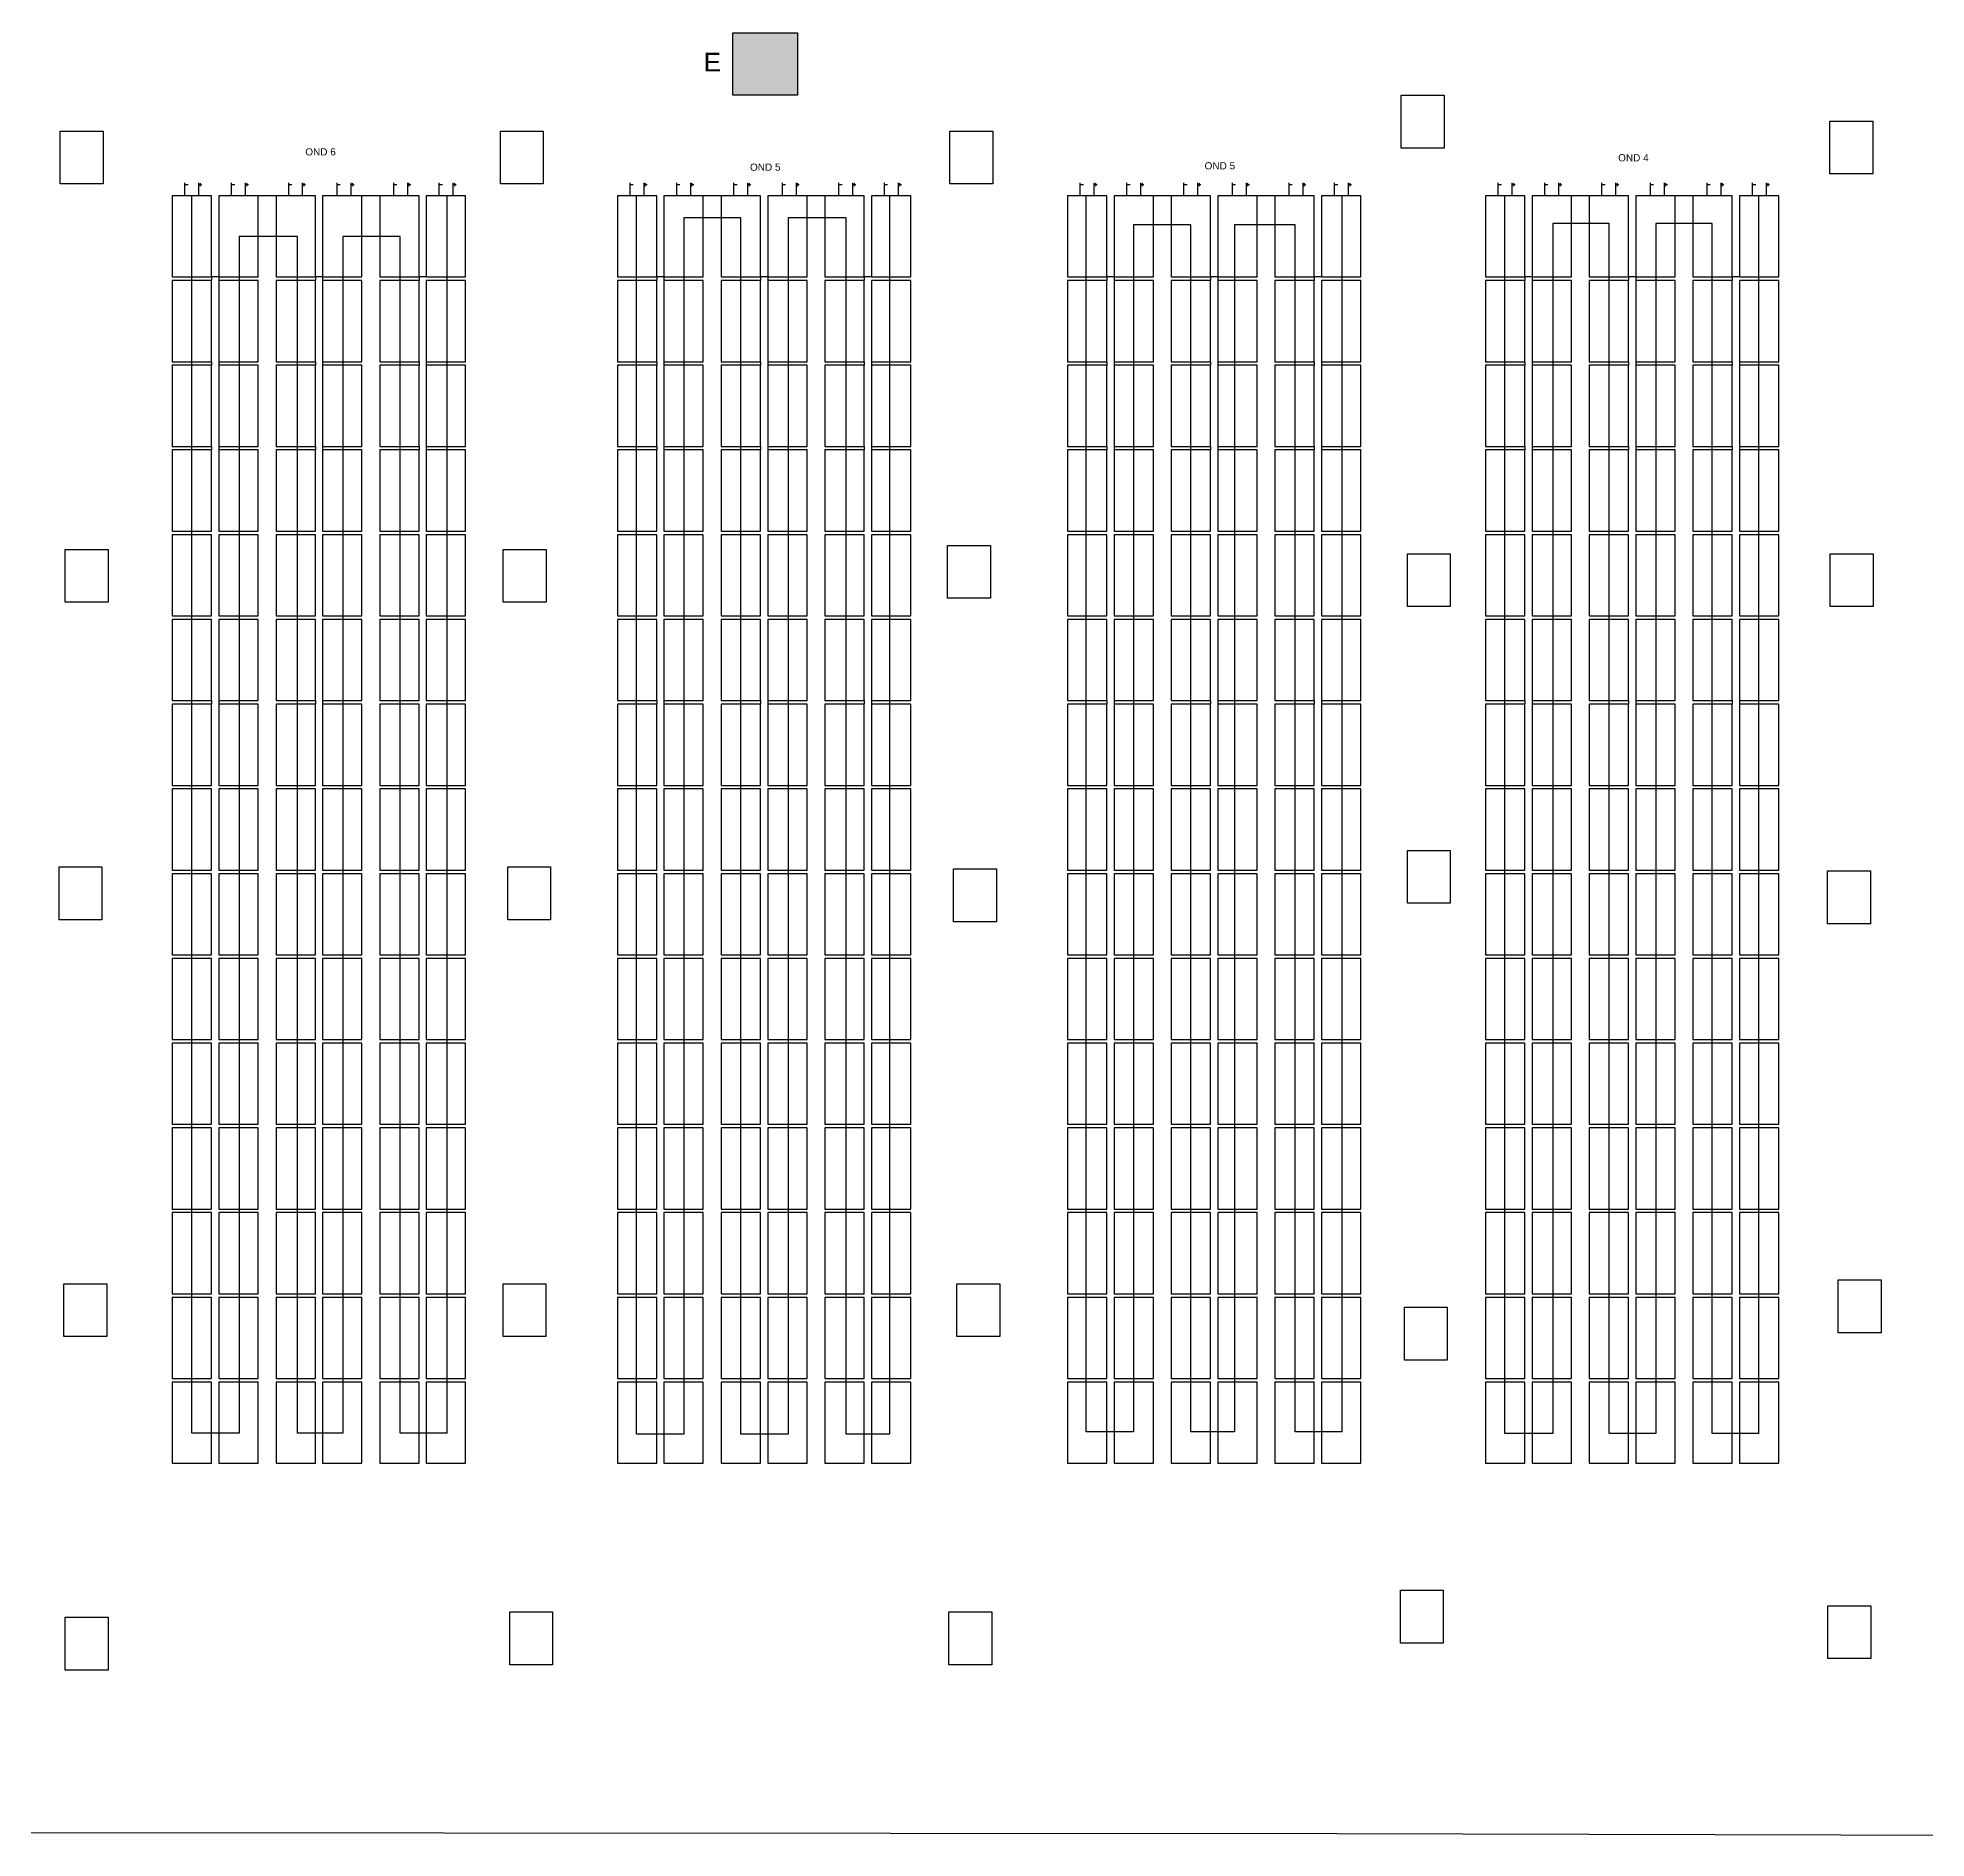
# Model space of a CAD drawing. Header units: inches. Extents: x 66 to 673, y 42 to 161.
# Drawn here: x 338.2 to 391, y 43.7 to 94 of the extents above; entities that cross this region are included whole.
import ezdxf

# ---------------------------------------------------------------- set-up
doc = ezdxf.new("R2010")
doc.units = ezdxf.units.IN
doc.header["$MEASUREMENT"] = 0
doc.styles.get("Standard").update_dxf_attribs({"font": 'arial.ttf'})

msp = doc.modelspace()

# ---------------------------------------------------------------- hatches: boundary and pattern name
h = msp.add_hatch(color=1)
h.dxf.hatch_style = 1
h.paths.add_polyline_path([(357.637, 94.167), (357.637, 92.42), (359.449, 92.42), (359.449, 94.167)])

# ---------------------------------------------------------------- linework, layer by layer
for p, q in [((376.334, 92.424), (377.534, 92.424)), ((376.334, 90.944), (376.334, 92.424)), ((377.534, 92.424), (377.534, 92.144)), ((377.534, 92.144), (377.534, 92.144)), ((377.534, 92.144), (377.534, 90.944)), ((338.825, 91.421), (340.025, 91.421)), ((338.825, 89.941), (338.825, 91.421)), ((340.025, 91.421), (340.025, 91.141)), ((351.137, 91.421), (352.337, 91.421)), ((351.137, 89.941), (351.137, 91.421)), ((352.337, 91.421), (352.337, 91.141)), ((363.707, 91.421), (364.907, 91.421)), ((363.707, 89.941), (363.707, 91.421)), ((364.907, 91.421), (364.907, 91.141)), ((388.319, 91.699), (389.519, 91.699)), ((388.319, 90.219), (388.319, 91.699)), ((389.519, 91.699), (389.519, 91.419)), ((389.519, 91.419), (389.519, 91.419)), ((389.519, 91.419), (389.519, 90.219)), ((340.025, 91.141), (340.025, 91.141)), ((340.025, 91.141), (340.025, 89.941)), ((352.337, 91.141), (352.337, 91.141)), ((352.337, 91.141), (352.337, 89.941)), ((364.907, 91.141), (364.907, 91.141)), ((364.907, 91.141), (364.907, 89.941)), ((377.534, 90.944), (376.334, 90.944)), ((340.025, 89.941), (338.825, 89.941)), ((342.403, 89.919), (342.323, 89.919)), ((342.789, 89.919), (342.709, 89.919)), ((342.749, 89.879), (342.749, 89.959)), ((343.708, 89.919), (343.628, 89.919)), ((344.093, 89.919), (344.014, 89.919)), ((344.054, 89.879), (344.054, 89.959)), ((345.304, 89.919), (345.224, 89.919)), ((345.689, 89.919), (345.61, 89.919)), ((345.649, 89.879), (345.649, 89.959)), ((346.661, 89.919), (346.581, 89.919)), ((347.046, 89.919), (346.967, 89.919)), ((347.007, 89.879), (347.007, 89.959)), ((348.244, 89.919), (348.164, 89.919)), ((348.629, 89.919), (348.55, 89.919)), ((348.59, 89.879), (348.59, 89.959)), ((349.516, 89.919), (349.437, 89.919)), ((349.902, 89.919), (349.822, 89.919)), ((349.862, 89.879), (349.862, 89.959)), ((352.337, 89.941), (351.137, 89.941)), ((354.854, 89.919), (354.774, 89.919)), ((355.24, 89.919), (355.16, 89.919)), ((355.2, 89.879), (355.2, 89.959)), ((356.159, 89.919), (356.079, 89.919)), ((356.544, 89.919), (356.465, 89.919)), ((356.505, 89.879), (356.505, 89.959)), ((357.755, 89.919), (357.675, 89.919)), ((358.14, 89.919), (358.061, 89.919)), ((358.1, 89.879), (358.1, 89.959)), ((359.112, 89.919), (359.032, 89.919)), ((359.497, 89.919), (359.418, 89.919)), ((359.458, 89.879), (359.458, 89.959)), ((360.695, 89.919), (360.615, 89.919)), ((361.08, 89.919), (361.001, 89.919)), ((361.041, 89.879), (361.041, 89.959)), ((361.967, 89.919), (361.888, 89.919)), ((362.353, 89.919), (362.273, 89.919)), ((362.313, 89.879), (362.313, 89.959)), ((364.907, 89.941), (363.707, 89.941)), ((367.442, 89.919), (367.362, 89.919)), ((367.827, 89.919), (367.747, 89.919)), ((367.787, 89.879), (367.787, 89.959)), ((368.747, 89.919), (368.667, 89.919)), ((369.132, 89.919), (369.052, 89.919)), ((369.092, 89.879), (369.092, 89.959)), ((370.342, 89.919), (370.263, 89.919)), ((370.728, 89.919), (370.648, 89.919)), ((370.688, 89.879), (370.688, 89.959)), ((371.7, 89.919), (371.62, 89.919)), ((372.085, 89.919), (372.005, 89.919)), ((372.045, 89.879), (372.045, 89.959)), ((373.283, 89.919), (373.203, 89.919)), ((373.668, 89.919), (373.588, 89.919)), ((373.628, 89.879), (373.628, 89.959)), ((374.555, 89.919), (374.475, 89.919)), ((374.94, 89.919), (374.861, 89.919)), ((374.9, 89.879), (374.9, 89.959)), ((379.132, 89.919), (379.052, 89.919)), ((379.517, 89.919), (379.437, 89.919)), ((379.477, 89.879), (379.477, 89.959)), ((380.436, 89.919), (380.357, 89.919)), ((380.822, 89.919), (380.742, 89.919)), ((380.782, 89.879), (380.782, 89.959)), ((382.032, 89.919), (381.953, 89.919)), ((382.418, 89.919), (382.338, 89.919)), ((382.378, 89.879), (382.378, 89.959)), ((383.39, 89.919), (383.31, 89.919)), ((383.775, 89.919), (383.695, 89.919)), ((383.735, 89.879), (383.735, 89.959)), ((384.973, 89.919), (384.893, 89.919)), ((385.358, 89.919), (385.278, 89.919)), ((385.318, 89.879), (385.318, 89.959)), ((386.245, 89.919), (386.165, 89.919)), ((386.63, 89.919), (386.55, 89.919)), ((386.59, 89.879), (386.59, 89.959)), ((389.519, 90.219), (388.319, 90.219)), ((344.862, 89.61), (344.362, 89.61)), ((347.762, 89.61), (347.262, 89.61)), ((357.313, 89.61), (356.813, 89.61)), ((360.213, 89.61), (359.713, 89.61)), ((369.9, 89.61), (369.4, 89.61)), ((372.8, 89.61), (372.3, 89.61)), ((381.59, 89.61), (381.09, 89.61)), ((384.49, 89.61), (383.99, 89.61)), ((343.262, 87.34), (343.062, 87.34)), ((343.062, 87.34), (343.062, 87.24)), ((343.262, 87.34), (343.262, 87.24)), ((346.162, 87.34), (345.962, 87.34)), ((345.962, 87.34), (345.962, 87.24)), ((346.162, 87.34), (346.162, 87.24)), ((349.062, 87.34), (348.862, 87.34)), ((348.862, 87.34), (348.862, 87.24)), ((355.713, 87.34), (355.513, 87.34)), ((355.513, 87.34), (355.513, 87.24)), ((355.713, 87.34), (355.713, 87.24)), ((358.613, 87.34), (358.413, 87.34)), ((358.413, 87.34), (358.413, 87.24)), ((358.613, 87.34), (358.613, 87.24)), ((361.513, 87.34), (361.313, 87.34)), ((361.313, 87.34), (361.313, 87.24)), ((368.3, 87.34), (368.1, 87.34)), ((368.1, 87.34), (368.1, 87.24)), ((368.3, 87.34), (368.3, 87.24)), ((371.2, 87.34), (371, 87.34)), ((371, 87.34), (371, 87.24)), ((371.2, 87.34), (371.2, 87.24)), ((374.1, 87.34), (373.9, 87.34)), ((373.9, 87.34), (373.9, 87.24)), ((379.99, 87.34), (379.79, 87.34)), ((379.79, 87.34), (379.79, 87.24)), ((379.99, 87.34), (379.99, 87.24)), ((382.89, 87.34), (382.69, 87.34)), ((382.69, 87.34), (382.69, 87.24)), ((382.89, 87.34), (382.89, 87.24)), ((385.79, 87.34), (385.59, 87.34)), ((385.59, 87.34), (385.59, 87.24)), ((343.062, 84.97), (343.062, 84.87)), ((343.262, 84.97), (343.262, 84.87)), ((345.962, 84.97), (345.962, 84.87)), ((346.162, 84.97), (346.162, 84.87)), ((348.862, 84.97), (348.862, 84.87)), ((349.062, 84.97), (349.062, 84.87)), ((355.513, 84.97), (355.513, 84.87)), ((355.713, 84.97), (355.713, 84.87)), ((358.413, 84.97), (358.413, 84.87)), ((358.613, 84.97), (358.613, 84.87)), ((361.313, 84.97), (361.313, 84.87)), ((361.513, 84.97), (361.513, 84.87)), ((368.1, 84.97), (368.1, 84.87)), ((368.3, 84.97), (368.3, 84.87)), ((371, 84.97), (371, 84.87)), ((371.2, 84.97), (371.2, 84.87)), ((373.9, 84.97), (373.9, 84.87)), ((374.1, 84.97), (374.1, 84.87)), ((379.79, 84.97), (379.79, 84.87)), ((379.99, 84.97), (379.99, 84.87)), ((382.69, 84.97), (382.69, 84.87)), ((382.89, 84.97), (382.89, 84.87)), ((385.59, 84.97), (385.59, 84.87)), ((385.79, 84.97), (385.79, 84.87)), ((343.062, 82.6), (343.062, 82.5)), ((343.262, 82.6), (343.262, 82.5)), ((345.962, 82.6), (345.962, 82.5)), ((346.162, 82.6), (346.162, 82.5)), ((348.862, 82.6), (348.862, 82.5)), ((349.062, 82.6), (349.062, 82.5)), ((355.513, 82.6), (355.513, 82.5)), ((355.713, 82.6), (355.713, 82.5)), ((358.413, 82.6), (358.413, 82.5)), ((358.613, 82.6), (358.613, 82.5)), ((361.313, 82.6), (361.313, 82.5)), ((361.513, 82.6), (361.513, 82.5)), ((368.1, 82.6), (368.1, 82.5)), ((368.3, 82.6), (368.3, 82.5)), ((371, 82.6), (371, 82.5)), ((371.2, 82.6), (371.2, 82.5)), ((373.9, 82.6), (373.9, 82.5)), ((374.1, 82.6), (374.1, 82.5)), ((379.79, 82.6), (379.79, 82.5)), ((379.99, 82.6), (379.99, 82.5)), ((382.69, 82.6), (382.69, 82.5)), ((382.89, 82.6), (382.89, 82.5)), ((385.59, 82.6), (385.59, 82.5)), ((385.79, 82.6), (385.79, 82.5)), ((363.645, 79.832), (364.845, 79.832)), ((363.645, 78.352), (363.645, 79.832)), ((364.845, 79.832), (364.845, 79.552)), ((338.964, 79.72), (340.164, 79.72)), ((338.964, 78.239), (338.964, 79.72)), ((340.164, 79.72), (340.164, 79.439)), ((340.164, 79.439), (340.164, 79.439)), ((340.164, 79.439), (340.164, 78.239)), ((351.215, 79.72), (352.415, 79.72)), ((351.215, 78.239), (351.215, 79.72)), ((352.415, 79.72), (352.415, 79.439)), ((352.415, 79.439), (352.415, 79.439)), ((352.415, 79.439), (352.415, 78.239)), ((364.845, 79.552), (364.845, 79.552)), ((364.845, 79.552), (364.845, 78.352)), ((376.504, 79.599), (377.704, 79.599)), ((376.504, 78.119), (376.504, 79.599)), ((377.704, 79.599), (377.704, 79.319)), ((377.704, 79.319), (377.704, 79.319)), ((377.704, 79.319), (377.704, 78.119)), ((388.328, 79.599), (389.528, 79.599)), ((388.328, 78.119), (388.328, 79.599)), ((389.528, 79.599), (389.528, 79.319)), ((389.528, 79.319), (389.528, 79.319)), ((389.528, 79.319), (389.528, 78.119)), ((340.164, 78.239), (338.964, 78.239)), ((352.415, 78.239), (351.215, 78.239)), ((364.845, 78.352), (363.645, 78.352)), ((377.704, 78.119), (376.504, 78.119)), ((389.528, 78.119), (388.328, 78.119)), ((343.062, 75.49), (343.062, 75.39)), ((343.262, 75.49), (343.262, 75.39)), ((345.962, 75.49), (345.962, 75.39)), ((346.162, 75.49), (346.162, 75.39)), ((355.513, 75.49), (355.513, 75.39)), ((355.713, 75.49), (355.713, 75.39)), ((358.413, 75.49), (358.413, 75.39)), ((358.613, 75.49), (358.613, 75.39)), ((361.313, 75.49), (361.313, 75.39)), ((361.513, 75.49), (361.513, 75.39)), ((368.1, 75.49), (368.1, 75.39)), ((368.3, 75.49), (368.3, 75.39)), ((371, 75.49), (371, 75.39)), ((371.2, 75.49), (371.2, 75.39)), ((373.9, 75.49), (373.9, 75.39)), ((374.1, 75.49), (374.1, 75.39)), ((379.79, 75.49), (379.79, 75.39)), ((379.99, 75.49), (379.99, 75.39)), ((382.69, 75.49), (382.69, 75.39)), ((382.89, 75.49), (382.89, 75.39)), ((385.59, 75.49), (385.59, 75.39)), ((385.79, 75.49), (385.79, 75.39)), ((376.504, 71.302), (377.704, 71.302)), ((376.504, 69.822), (376.504, 71.302)), ((377.704, 71.302), (377.704, 71.022)), ((338.794, 70.842), (339.994, 70.842)), ((338.794, 69.362), (338.794, 70.842)), ((339.994, 70.842), (339.994, 70.562)), ((351.341, 70.842), (352.541, 70.842)), ((351.341, 69.362), (351.341, 70.842)), ((352.541, 70.842), (352.541, 70.562)), ((363.813, 70.783), (365.013, 70.783)), ((363.813, 69.303), (363.813, 70.783)), ((365.013, 70.783), (365.013, 70.503)), ((377.704, 71.022), (377.704, 71.022)), ((377.704, 71.022), (377.704, 69.822)), ((339.994, 70.562), (339.994, 70.562)), ((339.994, 70.562), (339.994, 69.362)), ((352.541, 70.562), (352.541, 70.562)), ((352.541, 70.562), (352.541, 69.362)), ((365.013, 70.503), (365.013, 70.503)), ((365.013, 70.503), (365.013, 69.303)), ((388.252, 70.729), (389.452, 70.729)), ((388.252, 69.249), (388.252, 70.729)), ((389.452, 70.729), (389.452, 70.449)), ((389.452, 70.449), (389.452, 70.449)), ((389.452, 70.449), (389.452, 69.249)), ((377.704, 69.822), (376.504, 69.822)), ((339.994, 69.362), (338.794, 69.362)), ((352.541, 69.362), (351.341, 69.362)), ((365.013, 69.303), (363.813, 69.303)), ((389.452, 69.249), (388.252, 69.249)), ((338.929, 59.182), (340.129, 59.182)), ((338.929, 57.702), (338.929, 59.182)), ((340.129, 59.182), (340.129, 58.902)), ((351.213, 59.182), (352.413, 59.182)), ((351.213, 57.702), (351.213, 59.182)), ((352.413, 59.182), (352.413, 58.902)), ((363.904, 59.182), (365.104, 59.182)), ((363.904, 57.702), (363.904, 59.182)), ((365.104, 59.182), (365.104, 58.902)), ((388.554, 59.29), (389.754, 59.29)), ((388.554, 57.81), (388.554, 59.29)), ((389.754, 59.29), (389.754, 59.01)), ((340.129, 58.902), (340.129, 58.902)), ((340.129, 58.902), (340.129, 57.702)), ((352.413, 58.902), (352.413, 58.902)), ((352.413, 58.902), (352.413, 57.702)), ((365.104, 58.902), (365.104, 58.902)), ((365.104, 58.902), (365.104, 57.702)), ((389.754, 59.01), (389.754, 59.01)), ((389.754, 59.01), (389.754, 57.81)), ((376.421, 58.522), (377.621, 58.522)), ((376.421, 57.042), (376.421, 58.522)), ((377.621, 58.522), (377.621, 58.242)), ((377.621, 58.242), (377.621, 58.242)), ((377.621, 58.242), (377.621, 57.042)), ((340.129, 57.702), (338.929, 57.702)), ((352.413, 57.702), (351.213, 57.702)), ((365.104, 57.702), (363.904, 57.702)), ((389.754, 57.81), (388.554, 57.81)), ((377.621, 57.042), (376.421, 57.042)), ((376.308, 50.612), (377.508, 50.612)), ((376.308, 49.131), (376.308, 50.612)), ((377.508, 50.612), (377.508, 50.331)), ((377.508, 50.331), (377.508, 50.331)), ((377.508, 50.331), (377.508, 49.131)), ((388.266, 50.176), (389.466, 50.176)), ((388.266, 48.696), (388.266, 50.176)), ((389.466, 50.176), (389.466, 49.896)), ((338.966, 49.856), (340.166, 49.856)), ((338.966, 48.376), (338.966, 49.856)), ((340.166, 49.856), (340.166, 49.576)), ((351.398, 50.004), (352.598, 50.004)), ((351.398, 48.523), (351.398, 50.004)), ((352.598, 50.004), (352.598, 49.723)), ((352.598, 49.723), (352.598, 49.723)), ((352.598, 49.723), (352.598, 48.523)), ((363.682, 50.004), (364.882, 50.004)), ((363.682, 48.523), (363.682, 50.004)), ((364.882, 50.004), (364.882, 49.723)), ((364.882, 49.723), (364.882, 49.723)), ((364.882, 49.723), (364.882, 48.523)), ((389.466, 49.896), (389.466, 49.896)), ((389.466, 49.896), (389.466, 48.696)), ((340.166, 49.576), (340.166, 49.576)), ((340.166, 49.576), (340.166, 48.376)), ((377.508, 49.131), (376.308, 49.131)), ((389.466, 48.696), (388.266, 48.696)), ((340.166, 48.376), (338.966, 48.376)), ((352.598, 48.523), (351.398, 48.523)), ((364.882, 48.523), (363.682, 48.523)), ((374.526, 43.794), (286.851, 43.869)), ((424.323, 43.673), (374.526, 43.794))]:
    msp.add_line(p, q)
at = {"color": 1}
for p, q in [((342.306, 89.975), (342.306, 89.61)), ((343.611, 89.975), (343.611, 89.61)), ((345.207, 89.975), (345.207, 89.61)), ((346.564, 89.975), (346.564, 89.61)), ((348.147, 89.975), (348.147, 89.61)), ((349.419, 89.975), (349.419, 89.61)), ((354.757, 89.975), (354.757, 89.61)), ((356.062, 89.975), (356.062, 89.61)), ((357.658, 89.975), (357.658, 89.61)), ((359.015, 89.975), (359.015, 89.61)), ((360.598, 89.975), (360.598, 89.61)), ((361.87, 89.975), (361.87, 89.61)), ((367.345, 89.975), (367.345, 89.61)), ((368.65, 89.975), (368.65, 89.61)), ((370.245, 89.975), (370.245, 89.61)), ((371.603, 89.975), (371.603, 89.61)), ((373.186, 89.975), (373.186, 89.61)), ((374.458, 89.975), (374.458, 89.61)), ((379.035, 89.975), (379.035, 89.61)), ((380.34, 89.975), (380.34, 89.61)), ((381.935, 89.975), (381.935, 89.61)), ((383.293, 89.975), (383.293, 89.61)), ((384.876, 89.975), (384.876, 89.61)), ((386.148, 89.975), (386.148, 89.61))]:
    msp.add_line(p, q, dxfattribs=at)
at = {"color": 5}
for p, q in [((342.697, 89.975), (342.697, 89.61)), ((344.002, 89.975), (344.002, 89.61)), ((345.598, 89.975), (345.598, 89.61)), ((346.955, 89.975), (346.955, 89.61)), ((348.538, 89.975), (348.538, 89.61)), ((349.81, 89.975), (349.81, 89.61)), ((355.148, 89.975), (355.148, 89.61)), ((356.453, 89.975), (356.453, 89.61)), ((358.049, 89.975), (358.049, 89.61)), ((359.406, 89.975), (359.406, 89.61)), ((360.989, 89.975), (360.989, 89.61)), ((362.261, 89.975), (362.261, 89.61)), ((367.736, 89.975), (367.736, 89.61)), ((369.041, 89.975), (369.041, 89.61)), ((370.636, 89.975), (370.636, 89.61)), ((371.994, 89.975), (371.994, 89.61)), ((373.577, 89.975), (373.577, 89.61)), ((374.849, 89.975), (374.849, 89.61)), ((379.426, 89.975), (379.426, 89.61)), ((380.73, 89.975), (380.73, 89.61)), ((382.326, 89.975), (382.326, 89.61)), ((383.684, 89.975), (383.684, 89.61)), ((385.267, 89.975), (385.267, 89.61)), ((386.539, 89.975), (386.539, 89.61))]:
    msp.add_line(p, q, dxfattribs=at)
at = {"color": 116, "true_color": 0x136734}
for p, q in [((342.504, 55.001), (342.504, 89.61)), ((349.646, 55.001), (349.646, 89.61)), ((354.944, 54.97), (354.944, 89.61)), ((362.027, 54.97), (362.027, 89.61)), ((367.523, 55.043), (367.523, 89.61)), ((374.678, 55.043), (374.678, 89.61)), ((379.233, 54.99), (379.233, 89.61)), ((386.333, 54.99), (386.333, 89.61)), ((357.865, 88.993), (356.265, 88.993)), ((356.265, 88.993), (356.265, 54.97)), ((357.865, 54.97), (357.865, 88.993)), ((360.805, 88.993), (359.187, 88.993)), ((359.187, 88.993), (359.187, 54.97)), ((360.805, 54.97), (360.805, 88.993)), ((370.446, 88.799), (368.846, 88.799)), ((368.846, 88.799), (368.846, 55.043)), ((370.446, 55.043), (370.446, 88.799)), ((373.362, 88.799), (371.672, 88.799)), ((371.672, 88.799), (371.672, 55.043)), ((373.362, 55.043), (373.362, 88.799)), ((382.145, 88.837), (380.572, 88.837)), ((380.572, 88.837), (380.572, 54.99)), ((382.145, 54.99), (382.145, 88.837)), ((385.027, 88.837), (383.45, 88.837)), ((383.45, 88.837), (383.45, 54.99)), ((385.027, 54.99), (385.027, 88.837)), ((345.467, 88.47), (343.831, 88.47)), ((343.831, 88.47), (343.831, 55.001)), ((345.467, 55.001), (345.467, 88.47)), ((348.335, 88.47), (346.734, 88.47)), ((346.734, 88.47), (346.734, 55.001)), ((348.335, 55.001), (348.335, 88.47)), ((343.831, 55.001), (342.504, 55.001)), ((346.734, 55.001), (345.467, 55.001)), ((349.646, 55.001), (348.335, 55.001)), ((356.265, 54.97), (354.944, 54.97)), ((359.187, 54.97), (357.865, 54.97)), ((362.027, 54.97), (360.805, 54.97)), ((368.846, 55.043), (367.523, 55.043)), ((371.672, 55.043), (370.446, 55.043)), ((374.678, 55.043), (373.362, 55.043)), ((380.572, 54.99), (379.233, 54.99)), ((383.45, 54.99), (382.145, 54.99)), ((386.333, 54.99), (385.027, 54.99))]:
    msp.add_line(p, q, dxfattribs=at)
for points in [[(359.449, 92.42), (357.637, 92.42), (357.637, 94.167), (359.449, 94.167)], [(341.962, 87.34), (343.062, 87.34), (343.062, 89.61), (341.962, 89.61)], [(343.262, 87.34), (344.362, 87.34), (344.362, 89.61), (343.262, 89.61)], [(344.862, 87.34), (345.962, 87.34), (345.962, 89.61), (344.862, 89.61)], [(346.162, 87.34), (347.262, 87.34), (347.262, 89.61), (346.162, 89.61)], [(347.762, 87.34), (348.862, 87.34), (348.862, 89.61), (347.762, 89.61)], [(349.062, 87.34), (350.162, 87.34), (350.162, 89.61), (349.062, 89.61)], [(354.413, 87.34), (355.513, 87.34), (355.513, 89.61), (354.413, 89.61)], [(355.713, 87.34), (356.813, 87.34), (356.813, 89.61), (355.713, 89.61)], [(357.313, 87.34), (358.413, 87.34), (358.413, 89.61), (357.313, 89.61)], [(358.613, 87.34), (359.713, 87.34), (359.713, 89.61), (358.613, 89.61)], [(360.213, 87.34), (361.313, 87.34), (361.313, 89.61), (360.213, 89.61)], [(361.513, 87.34), (362.613, 87.34), (362.613, 89.61), (361.513, 89.61)], [(367, 87.34), (368.1, 87.34), (368.1, 89.61), (367, 89.61)], [(368.3, 87.34), (369.4, 87.34), (369.4, 89.61), (368.3, 89.61)], [(369.9, 87.34), (371, 87.34), (371, 89.61), (369.9, 89.61)], [(371.2, 87.34), (372.3, 87.34), (372.3, 89.61), (371.2, 89.61)], [(372.8, 87.34), (373.9, 87.34), (373.9, 89.61), (372.8, 89.61)], [(374.1, 87.34), (375.2, 87.34), (375.2, 89.61), (374.1, 89.61)], [(378.69, 87.34), (379.79, 87.34), (379.79, 89.61), (378.69, 89.61)], [(379.99, 87.34), (381.09, 87.34), (381.09, 89.61), (379.99, 89.61)], [(381.59, 87.34), (382.69, 87.34), (382.69, 89.61), (381.59, 89.61)], [(382.89, 87.34), (383.99, 87.34), (383.99, 89.61), (382.89, 89.61)], [(384.49, 87.34), (385.59, 87.34), (385.59, 89.61), (384.49, 89.61)], [(385.79, 87.34), (386.89, 87.34), (386.89, 89.61), (385.79, 89.61)], [(341.962, 84.97), (343.062, 84.97), (343.062, 87.24), (341.962, 87.24)], [(343.262, 84.97), (344.362, 84.97), (344.362, 87.24), (343.262, 87.24)], [(344.862, 84.97), (345.962, 84.97), (345.962, 87.24), (344.862, 87.24)], [(346.162, 84.97), (347.262, 84.97), (347.262, 87.24), (346.162, 87.24)], [(347.762, 84.97), (348.862, 84.97), (348.862, 87.24), (347.762, 87.24)], [(349.062, 84.97), (350.162, 84.97), (350.162, 87.24), (349.062, 87.24)], [(354.413, 84.97), (355.513, 84.97), (355.513, 87.24), (354.413, 87.24)], [(355.713, 84.97), (356.813, 84.97), (356.813, 87.24), (355.713, 87.24)], [(357.313, 84.97), (358.413, 84.97), (358.413, 87.24), (357.313, 87.24)], [(358.613, 84.97), (359.713, 84.97), (359.713, 87.24), (358.613, 87.24)], [(360.213, 84.97), (361.313, 84.97), (361.313, 87.24), (360.213, 87.24)], [(361.513, 84.97), (362.613, 84.97), (362.613, 87.24), (361.513, 87.24)], [(367, 84.97), (368.1, 84.97), (368.1, 87.24), (367, 87.24)], [(368.3, 84.97), (369.4, 84.97), (369.4, 87.24), (368.3, 87.24)], [(369.9, 84.97), (371, 84.97), (371, 87.24), (369.9, 87.24)], [(371.2, 84.97), (372.3, 84.97), (372.3, 87.24), (371.2, 87.24)], [(372.8, 84.97), (373.9, 84.97), (373.9, 87.24), (372.8, 87.24)], [(374.1, 84.97), (375.2, 84.97), (375.2, 87.24), (374.1, 87.24)], [(378.69, 84.97), (379.79, 84.97), (379.79, 87.24), (378.69, 87.24)], [(379.99, 84.97), (381.09, 84.97), (381.09, 87.24), (379.99, 87.24)], [(381.59, 84.97), (382.69, 84.97), (382.69, 87.24), (381.59, 87.24)], [(382.89, 84.97), (383.99, 84.97), (383.99, 87.24), (382.89, 87.24)], [(384.49, 84.97), (385.59, 84.97), (385.59, 87.24), (384.49, 87.24)], [(385.79, 84.97), (386.89, 84.97), (386.89, 87.24), (385.79, 87.24)], [(341.962, 82.6), (343.062, 82.6), (343.062, 84.87), (341.962, 84.87)], [(343.262, 82.6), (344.362, 82.6), (344.362, 84.87), (343.262, 84.87)], [(344.862, 82.6), (345.962, 82.6), (345.962, 84.87), (344.862, 84.87)], [(346.162, 82.6), (347.262, 82.6), (347.262, 84.87), (346.162, 84.87)], [(347.762, 82.6), (348.862, 82.6), (348.862, 84.87), (347.762, 84.87)], [(349.062, 82.6), (350.162, 82.6), (350.162, 84.87), (349.062, 84.87)], [(354.413, 82.6), (355.513, 82.6), (355.513, 84.87), (354.413, 84.87)], [(355.713, 82.6), (356.813, 82.6), (356.813, 84.87), (355.713, 84.87)], [(357.313, 82.6), (358.413, 82.6), (358.413, 84.87), (357.313, 84.87)], [(358.613, 82.6), (359.713, 82.6), (359.713, 84.87), (358.613, 84.87)], [(360.213, 82.6), (361.313, 82.6), (361.313, 84.87), (360.213, 84.87)], [(361.513, 82.6), (362.613, 82.6), (362.613, 84.87), (361.513, 84.87)], [(367, 82.6), (368.1, 82.6), (368.1, 84.87), (367, 84.87)], [(368.3, 82.6), (369.4, 82.6), (369.4, 84.87), (368.3, 84.87)], [(369.9, 82.6), (371, 82.6), (371, 84.87), (369.9, 84.87)], [(371.2, 82.6), (372.3, 82.6), (372.3, 84.87), (371.2, 84.87)], [(372.8, 82.6), (373.9, 82.6), (373.9, 84.87), (372.8, 84.87)], [(374.1, 82.6), (375.2, 82.6), (375.2, 84.87), (374.1, 84.87)], [(378.69, 82.6), (379.79, 82.6), (379.79, 84.87), (378.69, 84.87)], [(379.99, 82.6), (381.09, 82.6), (381.09, 84.87), (379.99, 84.87)], [(381.59, 82.6), (382.69, 82.6), (382.69, 84.87), (381.59, 84.87)], [(382.89, 82.6), (383.99, 82.6), (383.99, 84.87), (382.89, 84.87)], [(384.49, 82.6), (385.59, 82.6), (385.59, 84.87), (384.49, 84.87)], [(385.79, 82.6), (386.89, 82.6), (386.89, 84.87), (385.79, 84.87)], [(341.962, 80.23), (343.062, 80.23), (343.062, 82.5), (341.962, 82.5)], [(343.262, 80.23), (344.362, 80.23), (344.362, 82.5), (343.262, 82.5)], [(344.862, 80.23), (345.962, 80.23), (345.962, 82.5), (344.862, 82.5)], [(346.162, 80.23), (347.262, 80.23), (347.262, 82.5), (346.162, 82.5)], [(347.762, 80.23), (348.862, 80.23), (348.862, 82.5), (347.762, 82.5)], [(349.062, 80.23), (350.162, 80.23), (350.162, 82.5), (349.062, 82.5)], [(354.413, 80.23), (355.513, 80.23), (355.513, 82.5), (354.413, 82.5)], [(355.713, 80.23), (356.813, 80.23), (356.813, 82.5), (355.713, 82.5)], [(357.313, 80.23), (358.413, 80.23), (358.413, 82.5), (357.313, 82.5)], [(358.613, 80.23), (359.713, 80.23), (359.713, 82.5), (358.613, 82.5)], [(360.213, 80.23), (361.313, 80.23), (361.313, 82.5), (360.213, 82.5)], [(361.513, 80.23), (362.613, 80.23), (362.613, 82.5), (361.513, 82.5)], [(367, 80.23), (368.1, 80.23), (368.1, 82.5), (367, 82.5)], [(368.3, 80.23), (369.4, 80.23), (369.4, 82.5), (368.3, 82.5)], [(369.9, 80.23), (371, 80.23), (371, 82.5), (369.9, 82.5)], [(371.2, 80.23), (372.3, 80.23), (372.3, 82.5), (371.2, 82.5)], [(372.8, 80.23), (373.9, 80.23), (373.9, 82.5), (372.8, 82.5)], [(374.1, 80.23), (375.2, 80.23), (375.2, 82.5), (374.1, 82.5)], [(378.69, 80.23), (379.79, 80.23), (379.79, 82.5), (378.69, 82.5)], [(379.99, 80.23), (381.09, 80.23), (381.09, 82.5), (379.99, 82.5)], [(381.59, 80.23), (382.69, 80.23), (382.69, 82.5), (381.59, 82.5)], [(382.89, 80.23), (383.99, 80.23), (383.99, 82.5), (382.89, 82.5)], [(384.49, 80.23), (385.59, 80.23), (385.59, 82.5), (384.49, 82.5)], [(385.79, 80.23), (386.89, 80.23), (386.89, 82.5), (385.79, 82.5)], [(341.962, 77.86), (343.062, 77.86), (343.062, 80.13), (341.962, 80.13)], [(343.262, 77.86), (344.362, 77.86), (344.362, 80.13), (343.262, 80.13)], [(344.862, 77.86), (345.962, 77.86), (345.962, 80.13), (344.862, 80.13)], [(346.162, 77.86), (347.262, 77.86), (347.262, 80.13), (346.162, 80.13)], [(347.762, 77.86), (348.862, 77.86), (348.862, 80.13), (347.762, 80.13)], [(349.062, 77.86), (350.162, 77.86), (350.162, 80.13), (349.062, 80.13)], [(354.413, 77.86), (355.513, 77.86), (355.513, 80.13), (354.413, 80.13)], [(355.713, 77.86), (356.813, 77.86), (356.813, 80.13), (355.713, 80.13)], [(357.313, 77.86), (358.413, 77.86), (358.413, 80.13), (357.313, 80.13)], [(358.613, 77.86), (359.713, 77.86), (359.713, 80.13), (358.613, 80.13)], [(360.213, 77.86), (361.313, 77.86), (361.313, 80.13), (360.213, 80.13)], [(361.513, 77.86), (362.613, 77.86), (362.613, 80.13), (361.513, 80.13)], [(367, 77.86), (368.1, 77.86), (368.1, 80.13), (367, 80.13)], [(368.3, 77.86), (369.4, 77.86), (369.4, 80.13), (368.3, 80.13)], [(369.9, 77.86), (371, 77.86), (371, 80.13), (369.9, 80.13)], [(371.2, 77.86), (372.3, 77.86), (372.3, 80.13), (371.2, 80.13)], [(372.8, 77.86), (373.9, 77.86), (373.9, 80.13), (372.8, 80.13)], [(374.1, 77.86), (375.2, 77.86), (375.2, 80.13), (374.1, 80.13)], [(378.69, 77.86), (379.79, 77.86), (379.79, 80.13), (378.69, 80.13)], [(379.99, 77.86), (381.09, 77.86), (381.09, 80.13), (379.99, 80.13)], [(381.59, 77.86), (382.69, 77.86), (382.69, 80.13), (381.59, 80.13)], [(382.89, 77.86), (383.99, 77.86), (383.99, 80.13), (382.89, 80.13)], [(384.49, 77.86), (385.59, 77.86), (385.59, 80.13), (384.49, 80.13)], [(385.79, 77.86), (386.89, 77.86), (386.89, 80.13), (385.79, 80.13)], [(341.962, 75.49), (343.062, 75.49), (343.062, 77.76), (341.962, 77.76)], [(343.262, 75.49), (344.362, 75.49), (344.362, 77.76), (343.262, 77.76)], [(344.862, 75.49), (345.962, 75.49), (345.962, 77.76), (344.862, 77.76)], [(346.162, 75.49), (347.262, 75.49), (347.262, 77.76), (346.162, 77.76)], [(347.762, 75.49), (348.862, 75.49), (348.862, 77.76), (347.762, 77.76)], [(349.062, 75.49), (350.162, 75.49), (350.162, 77.76), (349.062, 77.76)], [(354.413, 75.49), (355.513, 75.49), (355.513, 77.76), (354.413, 77.76)], [(355.713, 75.49), (356.813, 75.49), (356.813, 77.76), (355.713, 77.76)], [(357.313, 75.49), (358.413, 75.49), (358.413, 77.76), (357.313, 77.76)], [(358.613, 75.49), (359.713, 75.49), (359.713, 77.76), (358.613, 77.76)], [(360.213, 75.49), (361.313, 75.49), (361.313, 77.76), (360.213, 77.76)], [(361.513, 75.49), (362.613, 75.49), (362.613, 77.76), (361.513, 77.76)], [(367, 75.49), (368.1, 75.49), (368.1, 77.76), (367, 77.76)], [(368.3, 75.49), (369.4, 75.49), (369.4, 77.76), (368.3, 77.76)], [(369.9, 75.49), (371, 75.49), (371, 77.76), (369.9, 77.76)], [(371.2, 75.49), (372.3, 75.49), (372.3, 77.76), (371.2, 77.76)], [(372.8, 75.49), (373.9, 75.49), (373.9, 77.76), (372.8, 77.76)], [(374.1, 75.49), (375.2, 75.49), (375.2, 77.76), (374.1, 77.76)], [(378.69, 75.49), (379.79, 75.49), (379.79, 77.76), (378.69, 77.76)], [(379.99, 75.49), (381.09, 75.49), (381.09, 77.76), (379.99, 77.76)], [(381.59, 75.49), (382.69, 75.49), (382.69, 77.76), (381.59, 77.76)], [(382.89, 75.49), (383.99, 75.49), (383.99, 77.76), (382.89, 77.76)], [(384.49, 75.49), (385.59, 75.49), (385.59, 77.76), (384.49, 77.76)], [(385.79, 75.49), (386.89, 75.49), (386.89, 77.76), (385.79, 77.76)], [(341.962, 73.12), (343.062, 73.12), (343.062, 75.39), (341.962, 75.39)], [(343.262, 73.12), (344.362, 73.12), (344.362, 75.39), (343.262, 75.39)], [(344.862, 73.12), (345.962, 73.12), (345.962, 75.39), (344.862, 75.39)], [(346.162, 73.12), (347.262, 73.12), (347.262, 75.39), (346.162, 75.39)], [(347.762, 73.12), (348.862, 73.12), (348.862, 75.39), (347.762, 75.39)], [(349.062, 73.12), (350.162, 73.12), (350.162, 75.39), (349.062, 75.39)], [(354.413, 73.12), (355.513, 73.12), (355.513, 75.39), (354.413, 75.39)], [(355.713, 73.12), (356.813, 73.12), (356.813, 75.39), (355.713, 75.39)], [(357.313, 73.12), (358.413, 73.12), (358.413, 75.39), (357.313, 75.39)], [(358.613, 73.12), (359.713, 73.12), (359.713, 75.39), (358.613, 75.39)], [(360.213, 73.12), (361.313, 73.12), (361.313, 75.39), (360.213, 75.39)], [(361.513, 73.12), (362.613, 73.12), (362.613, 75.39), (361.513, 75.39)], [(367, 73.12), (368.1, 73.12), (368.1, 75.39), (367, 75.39)], [(368.3, 73.12), (369.4, 73.12), (369.4, 75.39), (368.3, 75.39)], [(369.9, 73.12), (371, 73.12), (371, 75.39), (369.9, 75.39)], [(371.2, 73.12), (372.3, 73.12), (372.3, 75.39), (371.2, 75.39)], [(372.8, 73.12), (373.9, 73.12), (373.9, 75.39), (372.8, 75.39)], [(374.1, 73.12), (375.2, 73.12), (375.2, 75.39), (374.1, 75.39)], [(378.69, 73.12), (379.79, 73.12), (379.79, 75.39), (378.69, 75.39)], [(379.99, 73.12), (381.09, 73.12), (381.09, 75.39), (379.99, 75.39)], [(381.59, 73.12), (382.69, 73.12), (382.69, 75.39), (381.59, 75.39)], [(382.89, 73.12), (383.99, 73.12), (383.99, 75.39), (382.89, 75.39)], [(384.49, 73.12), (385.59, 73.12), (385.59, 75.39), (384.49, 75.39)], [(385.79, 73.12), (386.89, 73.12), (386.89, 75.39), (385.79, 75.39)], [(341.962, 70.75), (343.062, 70.75), (343.062, 73.02), (341.962, 73.02)], [(343.262, 70.75), (344.362, 70.75), (344.362, 73.02), (343.262, 73.02)], [(344.862, 70.75), (345.962, 70.75), (345.962, 73.02), (344.862, 73.02)], [(346.162, 70.75), (347.262, 70.75), (347.262, 73.02), (346.162, 73.02)], [(347.762, 70.75), (348.862, 70.75), (348.862, 73.02), (347.762, 73.02)], [(349.062, 70.75), (350.162, 70.75), (350.162, 73.02), (349.062, 73.02)], [(354.413, 70.75), (355.513, 70.75), (355.513, 73.02), (354.413, 73.02)], [(355.713, 70.75), (356.813, 70.75), (356.813, 73.02), (355.713, 73.02)], [(357.313, 70.75), (358.413, 70.75), (358.413, 73.02), (357.313, 73.02)], [(358.613, 70.75), (359.713, 70.75), (359.713, 73.02), (358.613, 73.02)], [(360.213, 70.75), (361.313, 70.75), (361.313, 73.02), (360.213, 73.02)], [(361.513, 70.75), (362.613, 70.75), (362.613, 73.02), (361.513, 73.02)], [(367, 70.75), (368.1, 70.75), (368.1, 73.02), (367, 73.02)], [(368.3, 70.75), (369.4, 70.75), (369.4, 73.02), (368.3, 73.02)], [(369.9, 70.75), (371, 70.75), (371, 73.02), (369.9, 73.02)], [(371.2, 70.75), (372.3, 70.75), (372.3, 73.02), (371.2, 73.02)], [(372.8, 70.75), (373.9, 70.75), (373.9, 73.02), (372.8, 73.02)], [(374.1, 70.75), (375.2, 70.75), (375.2, 73.02), (374.1, 73.02)], [(378.69, 70.75), (379.79, 70.75), (379.79, 73.02), (378.69, 73.02)], [(379.99, 70.75), (381.09, 70.75), (381.09, 73.02), (379.99, 73.02)], [(381.59, 70.75), (382.69, 70.75), (382.69, 73.02), (381.59, 73.02)], [(382.89, 70.75), (383.99, 70.75), (383.99, 73.02), (382.89, 73.02)], [(384.49, 70.75), (385.59, 70.75), (385.59, 73.02), (384.49, 73.02)], [(385.79, 70.75), (386.89, 70.75), (386.89, 73.02), (385.79, 73.02)], [(341.962, 68.38), (343.062, 68.38), (343.062, 70.65), (341.962, 70.65)], [(343.262, 68.38), (344.362, 68.38), (344.362, 70.65), (343.262, 70.65)], [(344.862, 68.38), (345.962, 68.38), (345.962, 70.65), (344.862, 70.65)], [(346.162, 68.38), (347.262, 68.38), (347.262, 70.65), (346.162, 70.65)], [(347.762, 68.38), (348.862, 68.38), (348.862, 70.65), (347.762, 70.65)], [(349.062, 68.38), (350.162, 68.38), (350.162, 70.65), (349.062, 70.65)], [(354.413, 68.38), (355.513, 68.38), (355.513, 70.65), (354.413, 70.65)], [(355.713, 68.38), (356.813, 68.38), (356.813, 70.65), (355.713, 70.65)], [(357.313, 68.38), (358.413, 68.38), (358.413, 70.65), (357.313, 70.65)], [(358.613, 68.38), (359.713, 68.38), (359.713, 70.65), (358.613, 70.65)], [(360.213, 68.38), (361.313, 68.38), (361.313, 70.65), (360.213, 70.65)], [(361.513, 68.38), (362.613, 68.38), (362.613, 70.65), (361.513, 70.65)], [(367, 68.38), (368.1, 68.38), (368.1, 70.65), (367, 70.65)], [(368.3, 68.38), (369.4, 68.38), (369.4, 70.65), (368.3, 70.65)], [(369.9, 68.38), (371, 68.38), (371, 70.65), (369.9, 70.65)], [(371.2, 68.38), (372.3, 68.38), (372.3, 70.65), (371.2, 70.65)], [(372.8, 68.38), (373.9, 68.38), (373.9, 70.65), (372.8, 70.65)], [(374.1, 68.38), (375.2, 68.38), (375.2, 70.65), (374.1, 70.65)], [(378.69, 68.38), (379.79, 68.38), (379.79, 70.65), (378.69, 70.65)], [(379.99, 68.38), (381.09, 68.38), (381.09, 70.65), (379.99, 70.65)], [(381.59, 68.38), (382.69, 68.38), (382.69, 70.65), (381.59, 70.65)], [(382.89, 68.38), (383.99, 68.38), (383.99, 70.65), (382.89, 70.65)], [(384.49, 68.38), (385.59, 68.38), (385.59, 70.65), (384.49, 70.65)], [(385.79, 68.38), (386.89, 68.38), (386.89, 70.65), (385.79, 70.65)], [(341.962, 66.01), (343.062, 66.01), (343.062, 68.28), (341.962, 68.28)], [(343.262, 66.01), (344.362, 66.01), (344.362, 68.28), (343.262, 68.28)], [(344.862, 66.01), (345.962, 66.01), (345.962, 68.28), (344.862, 68.28)], [(346.162, 66.01), (347.262, 66.01), (347.262, 68.28), (346.162, 68.28)], [(347.762, 66.01), (348.862, 66.01), (348.862, 68.28), (347.762, 68.28)], [(349.062, 66.01), (350.162, 66.01), (350.162, 68.28), (349.062, 68.28)], [(354.413, 66.01), (355.513, 66.01), (355.513, 68.28), (354.413, 68.28)], [(355.713, 66.01), (356.813, 66.01), (356.813, 68.28), (355.713, 68.28)], [(357.313, 66.01), (358.413, 66.01), (358.413, 68.28), (357.313, 68.28)], [(358.613, 66.01), (359.713, 66.01), (359.713, 68.28), (358.613, 68.28)], [(360.213, 66.01), (361.313, 66.01), (361.313, 68.28), (360.213, 68.28)], [(361.513, 66.01), (362.613, 66.01), (362.613, 68.28), (361.513, 68.28)], [(367, 66.01), (368.1, 66.01), (368.1, 68.28), (367, 68.28)], [(368.3, 66.01), (369.4, 66.01), (369.4, 68.28), (368.3, 68.28)], [(369.9, 66.01), (371, 66.01), (371, 68.28), (369.9, 68.28)], [(371.2, 66.01), (372.3, 66.01), (372.3, 68.28), (371.2, 68.28)], [(372.8, 66.01), (373.9, 66.01), (373.9, 68.28), (372.8, 68.28)], [(374.1, 66.01), (375.2, 66.01), (375.2, 68.28), (374.1, 68.28)], [(378.69, 66.01), (379.79, 66.01), (379.79, 68.28), (378.69, 68.28)], [(379.99, 66.01), (381.09, 66.01), (381.09, 68.28), (379.99, 68.28)], [(381.59, 66.01), (382.69, 66.01), (382.69, 68.28), (381.59, 68.28)], [(382.89, 66.01), (383.99, 66.01), (383.99, 68.28), (382.89, 68.28)], [(384.49, 66.01), (385.59, 66.01), (385.59, 68.28), (384.49, 68.28)], [(385.79, 66.01), (386.89, 66.01), (386.89, 68.28), (385.79, 68.28)], [(341.962, 63.64), (343.062, 63.64), (343.062, 65.91), (341.962, 65.91)], [(343.262, 63.64), (344.362, 63.64), (344.362, 65.91), (343.262, 65.91)], [(344.862, 63.64), (345.962, 63.64), (345.962, 65.91), (344.862, 65.91)], [(346.162, 63.64), (347.262, 63.64), (347.262, 65.91), (346.162, 65.91)], [(347.762, 63.64), (348.862, 63.64), (348.862, 65.91), (347.762, 65.91)], [(349.062, 63.64), (350.162, 63.64), (350.162, 65.91), (349.062, 65.91)], [(354.413, 63.64), (355.513, 63.64), (355.513, 65.91), (354.413, 65.91)], [(355.713, 63.64), (356.813, 63.64), (356.813, 65.91), (355.713, 65.91)], [(357.313, 63.64), (358.413, 63.64), (358.413, 65.91), (357.313, 65.91)], [(358.613, 63.64), (359.713, 63.64), (359.713, 65.91), (358.613, 65.91)], [(360.213, 63.64), (361.313, 63.64), (361.313, 65.91), (360.213, 65.91)], [(361.513, 63.64), (362.613, 63.64), (362.613, 65.91), (361.513, 65.91)], [(367, 63.64), (368.1, 63.64), (368.1, 65.91), (367, 65.91)], [(368.3, 63.64), (369.4, 63.64), (369.4, 65.91), (368.3, 65.91)], [(369.9, 63.64), (371, 63.64), (371, 65.91), (369.9, 65.91)], [(371.2, 63.64), (372.3, 63.64), (372.3, 65.91), (371.2, 65.91)], [(372.8, 63.64), (373.9, 63.64), (373.9, 65.91), (372.8, 65.91)], [(374.1, 63.64), (375.2, 63.64), (375.2, 65.91), (374.1, 65.91)], [(378.69, 63.64), (379.79, 63.64), (379.79, 65.91), (378.69, 65.91)], [(379.99, 63.64), (381.09, 63.64), (381.09, 65.91), (379.99, 65.91)], [(381.59, 63.64), (382.69, 63.64), (382.69, 65.91), (381.59, 65.91)], [(382.89, 63.64), (383.99, 63.64), (383.99, 65.91), (382.89, 65.91)], [(384.49, 63.64), (385.59, 63.64), (385.59, 65.91), (384.49, 65.91)], [(385.79, 63.64), (386.89, 63.64), (386.89, 65.91), (385.79, 65.91)], [(341.962, 61.27), (343.062, 61.27), (343.062, 63.54), (341.962, 63.54)], [(343.262, 61.27), (344.362, 61.27), (344.362, 63.54), (343.262, 63.54)], [(344.862, 61.27), (345.962, 61.27), (345.962, 63.54), (344.862, 63.54)], [(346.162, 61.27), (347.262, 61.27), (347.262, 63.54), (346.162, 63.54)], [(347.762, 61.27), (348.862, 61.27), (348.862, 63.54), (347.762, 63.54)], [(349.062, 61.27), (350.162, 61.27), (350.162, 63.54), (349.062, 63.54)], [(354.413, 61.27), (355.513, 61.27), (355.513, 63.54), (354.413, 63.54)], [(355.713, 61.27), (356.813, 61.27), (356.813, 63.54), (355.713, 63.54)], [(357.313, 61.27), (358.413, 61.27), (358.413, 63.54), (357.313, 63.54)], [(358.613, 61.27), (359.713, 61.27), (359.713, 63.54), (358.613, 63.54)], [(360.213, 61.27), (361.313, 61.27), (361.313, 63.54), (360.213, 63.54)], [(361.513, 61.27), (362.613, 61.27), (362.613, 63.54), (361.513, 63.54)], [(367, 61.27), (368.1, 61.27), (368.1, 63.54), (367, 63.54)], [(368.3, 61.27), (369.4, 61.27), (369.4, 63.54), (368.3, 63.54)], [(369.9, 61.27), (371, 61.27), (371, 63.54), (369.9, 63.54)], [(371.2, 61.27), (372.3, 61.27), (372.3, 63.54), (371.2, 63.54)], [(372.8, 61.27), (373.9, 61.27), (373.9, 63.54), (372.8, 63.54)], [(374.1, 61.27), (375.2, 61.27), (375.2, 63.54), (374.1, 63.54)], [(378.69, 61.27), (379.79, 61.27), (379.79, 63.54), (378.69, 63.54)], [(379.99, 61.27), (381.09, 61.27), (381.09, 63.54), (379.99, 63.54)], [(381.59, 61.27), (382.69, 61.27), (382.69, 63.54), (381.59, 63.54)], [(382.89, 61.27), (383.99, 61.27), (383.99, 63.54), (382.89, 63.54)], [(384.49, 61.27), (385.59, 61.27), (385.59, 63.54), (384.49, 63.54)], [(385.79, 61.27), (386.89, 61.27), (386.89, 63.54), (385.79, 63.54)], [(341.962, 58.9), (343.062, 58.9), (343.062, 61.17), (341.962, 61.17)], [(343.262, 58.9), (344.362, 58.9), (344.362, 61.17), (343.262, 61.17)], [(344.862, 58.9), (345.962, 58.9), (345.962, 61.17), (344.862, 61.17)], [(346.162, 58.9), (347.262, 58.9), (347.262, 61.17), (346.162, 61.17)], [(347.762, 58.9), (348.862, 58.9), (348.862, 61.17), (347.762, 61.17)], [(349.062, 58.9), (350.162, 58.9), (350.162, 61.17), (349.062, 61.17)], [(354.413, 58.9), (355.513, 58.9), (355.513, 61.17), (354.413, 61.17)], [(355.713, 58.9), (356.813, 58.9), (356.813, 61.17), (355.713, 61.17)], [(357.313, 58.9), (358.413, 58.9), (358.413, 61.17), (357.313, 61.17)], [(358.613, 58.9), (359.713, 58.9), (359.713, 61.17), (358.613, 61.17)], [(360.213, 58.9), (361.313, 58.9), (361.313, 61.17), (360.213, 61.17)], [(361.513, 58.9), (362.613, 58.9), (362.613, 61.17), (361.513, 61.17)], [(367, 58.9), (368.1, 58.9), (368.1, 61.17), (367, 61.17)], [(368.3, 58.9), (369.4, 58.9), (369.4, 61.17), (368.3, 61.17)], [(369.9, 58.9), (371, 58.9), (371, 61.17), (369.9, 61.17)], [(371.2, 58.9), (372.3, 58.9), (372.3, 61.17), (371.2, 61.17)], [(372.8, 58.9), (373.9, 58.9), (373.9, 61.17), (372.8, 61.17)], [(374.1, 58.9), (375.2, 58.9), (375.2, 61.17), (374.1, 61.17)], [(378.69, 58.9), (379.79, 58.9), (379.79, 61.17), (378.69, 61.17)], [(379.99, 58.9), (381.09, 58.9), (381.09, 61.17), (379.99, 61.17)], [(381.59, 58.9), (382.69, 58.9), (382.69, 61.17), (381.59, 61.17)], [(382.89, 58.9), (383.99, 58.9), (383.99, 61.17), (382.89, 61.17)], [(384.49, 58.9), (385.59, 58.9), (385.59, 61.17), (384.49, 61.17)], [(385.79, 58.9), (386.89, 58.9), (386.89, 61.17), (385.79, 61.17)], [(341.962, 56.53), (343.062, 56.53), (343.062, 58.8), (341.962, 58.8)], [(343.262, 56.53), (344.362, 56.53), (344.362, 58.8), (343.262, 58.8)], [(344.862, 56.53), (345.962, 56.53), (345.962, 58.8), (344.862, 58.8)], [(346.162, 56.53), (347.262, 56.53), (347.262, 58.8), (346.162, 58.8)], [(347.762, 56.53), (348.862, 56.53), (348.862, 58.8), (347.762, 58.8)], [(349.062, 56.53), (350.162, 56.53), (350.162, 58.8), (349.062, 58.8)], [(354.413, 56.53), (355.513, 56.53), (355.513, 58.8), (354.413, 58.8)], [(355.713, 56.53), (356.813, 56.53), (356.813, 58.8), (355.713, 58.8)], [(357.313, 56.53), (358.413, 56.53), (358.413, 58.8), (357.313, 58.8)], [(358.613, 56.53), (359.713, 56.53), (359.713, 58.8), (358.613, 58.8)], [(360.213, 56.53), (361.313, 56.53), (361.313, 58.8), (360.213, 58.8)], [(361.513, 56.53), (362.613, 56.53), (362.613, 58.8), (361.513, 58.8)], [(367, 56.53), (368.1, 56.53), (368.1, 58.8), (367, 58.8)], [(368.3, 56.53), (369.4, 56.53), (369.4, 58.8), (368.3, 58.8)], [(369.9, 56.53), (371, 56.53), (371, 58.8), (369.9, 58.8)], [(371.2, 56.53), (372.3, 56.53), (372.3, 58.8), (371.2, 58.8)], [(372.8, 56.53), (373.9, 56.53), (373.9, 58.8), (372.8, 58.8)], [(374.1, 56.53), (375.2, 56.53), (375.2, 58.8), (374.1, 58.8)], [(378.69, 56.53), (379.79, 56.53), (379.79, 58.8), (378.69, 58.8)], [(379.99, 56.53), (381.09, 56.53), (381.09, 58.8), (379.99, 58.8)], [(381.59, 56.53), (382.69, 56.53), (382.69, 58.8), (381.59, 58.8)], [(382.89, 56.53), (383.99, 56.53), (383.99, 58.8), (382.89, 58.8)], [(384.49, 56.53), (385.59, 56.53), (385.59, 58.8), (384.49, 58.8)], [(385.79, 56.53), (386.89, 56.53), (386.89, 58.8), (385.79, 58.8)], [(341.962, 54.16), (343.062, 54.16), (343.062, 56.43), (341.962, 56.43)], [(343.262, 54.16), (344.362, 54.16), (344.362, 56.43), (343.262, 56.43)], [(344.862, 54.16), (345.962, 54.16), (345.962, 56.43), (344.862, 56.43)], [(346.162, 54.16), (347.262, 54.16), (347.262, 56.43), (346.162, 56.43)], [(347.762, 54.16), (348.862, 54.16), (348.862, 56.43), (347.762, 56.43)], [(349.062, 54.16), (350.162, 54.16), (350.162, 56.43), (349.062, 56.43)], [(354.413, 54.16), (355.513, 54.16), (355.513, 56.43), (354.413, 56.43)], [(355.713, 54.16), (356.813, 54.16), (356.813, 56.43), (355.713, 56.43)], [(357.313, 54.16), (358.413, 54.16), (358.413, 56.43), (357.313, 56.43)], [(358.613, 54.16), (359.713, 54.16), (359.713, 56.43), (358.613, 56.43)], [(360.213, 54.16), (361.313, 54.16), (361.313, 56.43), (360.213, 56.43)], [(361.513, 54.16), (362.613, 54.16), (362.613, 56.43), (361.513, 56.43)], [(367, 54.16), (368.1, 54.16), (368.1, 56.43), (367, 56.43)], [(368.3, 54.16), (369.4, 54.16), (369.4, 56.43), (368.3, 56.43)], [(369.9, 54.16), (371, 54.16), (371, 56.43), (369.9, 56.43)], [(371.2, 54.16), (372.3, 54.16), (372.3, 56.43), (371.2, 56.43)], [(372.8, 54.16), (373.9, 54.16), (373.9, 56.43), (372.8, 56.43)], [(374.1, 54.16), (375.2, 54.16), (375.2, 56.43), (374.1, 56.43)], [(378.69, 54.16), (379.79, 54.16), (379.79, 56.43), (378.69, 56.43)], [(379.99, 54.16), (381.09, 54.16), (381.09, 56.43), (379.99, 56.43)], [(381.59, 54.16), (382.69, 54.16), (382.69, 56.43), (381.59, 56.43)], [(382.89, 54.16), (383.99, 54.16), (383.99, 56.43), (382.89, 56.43)], [(384.49, 54.16), (385.59, 54.16), (385.59, 56.43), (384.49, 56.43)], [(385.79, 54.16), (386.89, 54.16), (386.89, 56.43), (385.79, 56.43)]]:
    msp.add_lwpolyline(points, close=True)

# ---------------------------------------------------------------- texts
at = {"color": 5, "attachment_point": 1}
for s, width, gutter_width, heights, insert, char_height in [('{\\C256;E}', 5.94777, 2.616, [0.541], (356.822, 93.609), 0.5232), ('{\\C256;OND 6}', 2.27344, 1, [0], (345.681, 90.938), 0.2), ('{\\C256;OND 5}', 2.27344, 1, [0], (358.118, 90.51), 0.2), ('{\\C256;OND 5}', 2.27344, 1, [0], (370.832, 90.549), 0.2), ('{\\C256;OND 4}', 2.27344, 1, [0], (382.398, 90.772), 0.2)]:
    msp.add_mtext_dynamic_manual_height_columns(s, width=width, gutter_width=gutter_width, heights=heights, dxfattribs=dict(at, insert=insert, char_height=char_height))

doc.saveas('drawing.dxf')
